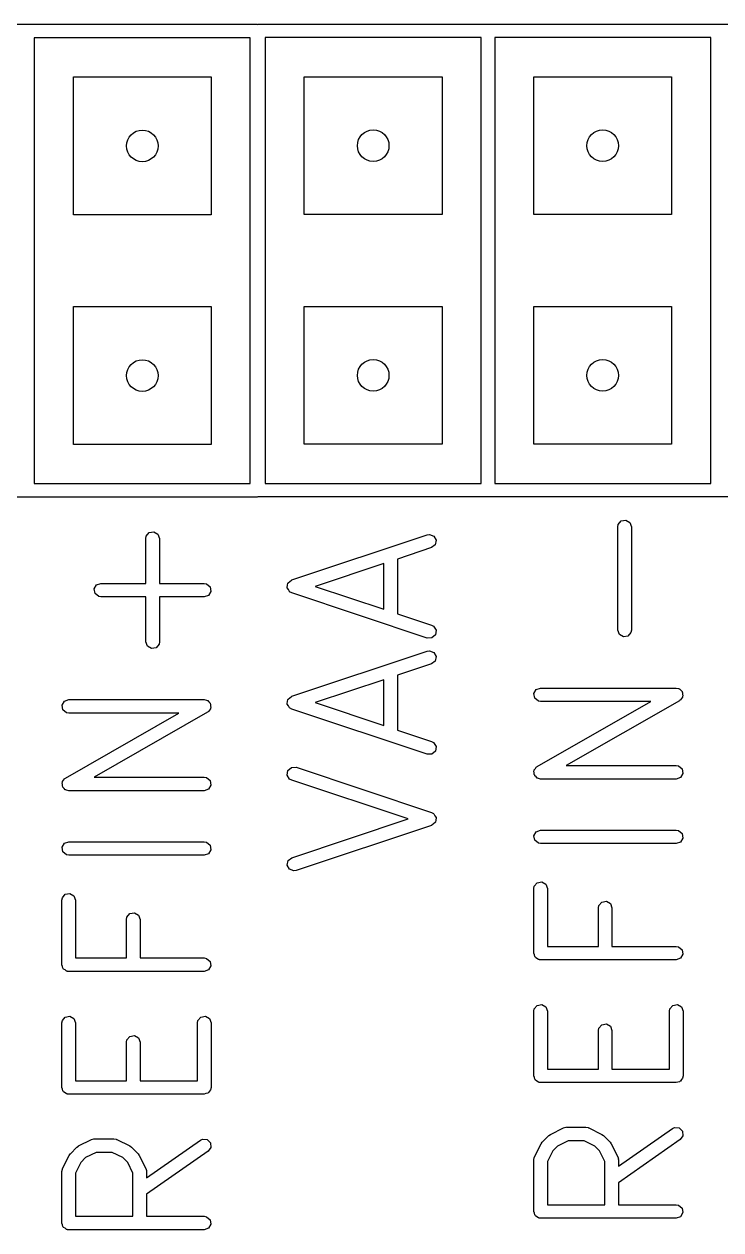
# Model space of a CAD drawing. Extents: x 4.76 to 6.25, y -4.49 to -2.93.
# Drawn here: x 5.525 to 5.829, y -3.53 to -3.005 of the extents above; entities that cross this region are included whole.
import ezdxf

# ---------------------------------------------------------------- set-up
doc = ezdxf.new("R2010")
doc.units = 0
doc.header["$MEASUREMENT"] = 0
doc.layers.add('BLACK', color=7, linetype='CONTINUOUS')

msp = doc.modelspace()

# ---------------------------------------------------------------- linework, layer by layer
at = {"layer": 'BLACK', "linetype": 'CONTINUOUS'}
for p, q in [((5.42691, -3.00461), (5.52691, -3.00461)), ((5.52691, -3.00461), (5.62691, -3.00461)), ((5.62691, -3.00461), (5.6272, -3.00466)), ((5.6272, -3.00466), (5.6275, -3.00455)), ((5.6275, -3.00455), (5.7275, -3.00455)), ((5.7275, -3.00455), (5.8275, -3.00455)), ((5.8275, -3.00455), (5.9275, -3.00455)), ((5.52986, -3.01051), (5.52986, -3.20461)), ((5.62396, -3.01051), (5.52986, -3.01051)), ((5.62396, -3.20461), (5.62396, -3.01051)), ((5.63045, -3.01045), (5.63045, -3.20455)), ((5.72455, -3.01045), (5.63045, -3.01045)), ((5.72455, -3.20455), (5.72455, -3.01045)), ((5.73045, -3.01045), (5.73045, -3.20455)), ((5.82455, -3.01045), (5.73045, -3.01045)), ((5.82455, -3.20455), (5.82455, -3.01045)), ((5.54691, -3.08756), (5.54691, -3.02756)), ((5.54691, -3.02756), (5.60691, -3.02756)), ((5.60691, -3.02756), (5.60691, -3.08756)), ((5.6475, -3.0875), (5.6475, -3.0275)), ((5.6475, -3.0275), (5.7075, -3.0275)), ((5.7075, -3.0275), (5.7075, -3.0875)), ((5.7475, -3.0875), (5.7475, -3.0275)), ((5.7475, -3.0275), (5.8075, -3.0275)), ((5.8075, -3.0275), (5.8075, -3.0875)), ((5.60691, -3.08756), (5.54691, -3.08756)), ((5.7075, -3.0875), (5.6475, -3.0875)), ((5.8075, -3.0875), (5.7475, -3.0875)), ((5.54691, -3.18756), (5.54691, -3.12756)), ((5.54691, -3.12756), (5.60691, -3.12756)), ((5.60691, -3.12756), (5.60691, -3.18756)), ((5.6475, -3.1875), (5.6475, -3.1275)), ((5.6475, -3.1275), (5.7075, -3.1275)), ((5.7075, -3.1275), (5.7075, -3.1875)), ((5.7475, -3.1875), (5.7475, -3.1275)), ((5.7475, -3.1275), (5.8075, -3.1275)), ((5.8075, -3.1275), (5.8075, -3.1875)), ((5.60691, -3.18756), (5.54691, -3.18756)), ((5.7075, -3.1875), (5.6475, -3.1875)), ((5.8075, -3.1875), (5.7475, -3.1875)), ((5.52986, -3.20461), (5.62396, -3.20461)), ((5.63045, -3.20455), (5.72455, -3.20455)), ((5.73045, -3.20455), (5.82455, -3.20455)), ((5.52691, -3.21051), (5.42691, -3.21051)), ((5.62691, -3.21051), (5.52691, -3.21051)), ((5.62721, -3.2104), (5.62691, -3.21051)), ((5.6275, -3.21045), (5.62721, -3.2104)), ((5.7275, -3.21045), (5.6275, -3.21045)), ((5.8275, -3.21045), (5.7275, -3.21045)), ((5.9275, -3.21045), (5.8275, -3.21045)), ((5.78406, -3.22346), (5.78424, -3.22245)), ((5.78406, -3.26845), (5.78406, -3.22346)), ((5.78424, -3.22245), (5.78554, -3.2209)), ((5.78554, -3.2209), (5.78753, -3.22055)), ((5.78753, -3.22055), (5.78928, -3.22156)), ((5.78928, -3.22156), (5.78997, -3.22346)), ((5.78997, -3.22346), (5.78997, -3.26845)), ((5.57847, -3.22852), (5.57865, -3.22751)), ((5.57847, -3.24806), (5.57847, -3.22852)), ((5.57865, -3.22751), (5.57995, -3.22596)), ((5.57995, -3.22596), (5.58194, -3.22561)), ((5.58194, -3.22561), (5.58369, -3.22662)), ((5.58369, -3.22662), (5.58438, -3.22852)), ((5.58438, -3.22852), (5.58438, -3.24806)), ((5.64202, -3.24658), (5.70108, -3.2269)), ((5.70108, -3.2269), (5.70209, -3.22674)), ((5.70209, -3.22674), (5.70397, -3.22749)), ((5.70397, -3.22749), (5.70493, -3.22926)), ((5.70295, -3.2325), (5.68809, -3.23745)), ((5.70453, -3.23124), (5.70295, -3.2325)), ((5.70493, -3.22926), (5.70453, -3.23124)), ((5.68809, -3.23745), (5.68809, -3.26131)), ((5.68219, -3.23942), (5.6523, -3.24938)), ((5.68219, -3.25935), (5.68219, -3.23942)), ((5.55602, -3.2505), (5.55703, -3.24875)), ((5.55703, -3.24875), (5.55893, -3.24806)), ((5.55893, -3.24806), (5.57847, -3.24806)), ((5.58438, -3.24806), (5.60392, -3.24806)), ((5.60392, -3.24806), (5.60493, -3.24824)), ((5.60493, -3.24824), (5.60648, -3.24954)), ((5.60648, -3.24954), (5.60683, -3.25153)), ((5.64004, -3.24981), (5.64022, -3.2489)), ((5.64008, -3.24989), (5.64004, -3.24981)), ((5.64022, -3.2489), (5.64036, -3.24798)), ((5.64036, -3.24798), (5.64042, -3.24792)), ((5.64042, -3.24792), (5.64044, -3.24784)), ((5.64044, -3.24784), (5.64117, -3.24726)), ((5.64117, -3.24726), (5.64187, -3.24664)), ((5.64187, -3.24664), (5.64196, -3.24663)), ((5.64196, -3.24663), (5.64202, -3.24658)), ((5.6523, -3.24938), (5.68219, -3.25935)), ((5.55637, -3.25249), (5.55602, -3.2505)), ((5.55792, -3.25379), (5.55637, -3.25249)), ((5.55893, -3.25397), (5.55792, -3.25379)), ((5.57847, -3.25397), (5.55893, -3.25397)), ((5.57847, -3.27351), (5.57847, -3.25397)), ((5.60392, -3.25397), (5.58438, -3.25397)), ((5.58438, -3.25397), (5.58438, -3.27351)), ((5.60582, -3.25327), (5.60392, -3.25397)), ((5.60683, -3.25153), (5.60582, -3.25327)), ((5.64006, -3.24997), (5.64008, -3.24989)), ((5.64055, -3.25077), (5.64006, -3.24997)), ((5.641, -3.25159), (5.64055, -3.25077)), ((5.64108, -3.25162), (5.641, -3.25159)), ((5.64112, -3.25169), (5.64108, -3.25162)), ((5.64202, -3.25218), (5.64112, -3.25169)), ((5.70108, -3.27187), (5.64202, -3.25218)), ((5.68809, -3.26131), (5.70295, -3.26627)), ((5.70295, -3.26627), (5.70385, -3.26675)), ((5.70461, -3.27047), (5.7031, -3.27181)), ((5.70385, -3.26675), (5.70491, -3.26847)), ((5.70491, -3.26847), (5.70461, -3.27047)), ((5.78475, -3.27035), (5.78406, -3.26845)), ((5.7865, -3.27136), (5.78475, -3.27035)), ((5.78979, -3.26946), (5.78849, -3.27101)), ((5.78997, -3.26845), (5.78979, -3.26946)), ((5.57916, -3.27541), (5.57847, -3.27351)), ((5.58091, -3.27642), (5.57916, -3.27541)), ((5.5842, -3.27452), (5.5829, -3.27607)), ((5.58438, -3.27351), (5.5842, -3.27452)), ((5.7031, -3.27181), (5.70108, -3.27187)), ((5.78849, -3.27101), (5.7865, -3.27136)), ((5.5829, -3.27607), (5.58091, -3.27642)), ((5.64202, -3.2972), (5.70108, -3.27751)), ((5.70108, -3.27751), (5.70209, -3.27736)), ((5.70209, -3.27736), (5.70397, -3.27811)), ((5.70397, -3.27811), (5.70493, -3.27988)), ((5.70493, -3.27988), (5.70453, -3.28186)), ((5.70295, -3.28312), (5.68809, -3.28807)), ((5.70453, -3.28186), (5.70295, -3.28312)), ((5.68219, -3.29004), (5.6523, -3.3)), ((5.68219, -3.30996), (5.68219, -3.29004)), ((5.68809, -3.28807), (5.68809, -3.31193)), ((5.74755, -3.29606), (5.74856, -3.29431)), ((5.7479, -3.29805), (5.74755, -3.29606)), ((5.74856, -3.29431), (5.75046, -3.29362)), ((5.75046, -3.29362), (5.80951, -3.29362)), ((5.80951, -3.29362), (5.81052, -3.2938)), ((5.81052, -3.2938), (5.81073, -3.29397)), ((5.81073, -3.29397), (5.811, -3.29402)), ((5.811, -3.29402), (5.81149, -3.29461)), ((5.81149, -3.29461), (5.81207, -3.2951)), ((5.81207, -3.2951), (5.81212, -3.29536)), ((5.81212, -3.29536), (5.81229, -3.29557)), ((5.81229, -3.29557), (5.81229, -3.29634)), ((5.81229, -3.29634), (5.81242, -3.29708)), ((5.54196, -3.30112), (5.54297, -3.29937)), ((5.54231, -3.30311), (5.54196, -3.30112)), ((5.54297, -3.29937), (5.54487, -3.29868)), ((5.54487, -3.29868), (5.60392, -3.29868)), ((5.60392, -3.29868), (5.60493, -3.29886)), ((5.60493, -3.29886), (5.60514, -3.29903)), ((5.60514, -3.29903), (5.60541, -3.29908)), ((5.60541, -3.29908), (5.6059, -3.29967)), ((5.6059, -3.29967), (5.60648, -3.30015)), ((5.60648, -3.30015), (5.60653, -3.30042)), ((5.60653, -3.30042), (5.6067, -3.30063)), ((5.60683, -3.30214), (5.60669, -3.30238)), ((5.6067, -3.30063), (5.6067, -3.30139)), ((5.6067, -3.30139), (5.60683, -3.30214)), ((5.64004, -3.30043), (5.64022, -3.29952)), ((5.64008, -3.30051), (5.64004, -3.30043)), ((5.64006, -3.30059), (5.64008, -3.30051)), ((5.64055, -3.30139), (5.64006, -3.30059)), ((5.64022, -3.29952), (5.64036, -3.29859)), ((5.64036, -3.29859), (5.64042, -3.29854)), ((5.64042, -3.29854), (5.64044, -3.29845)), ((5.64044, -3.29845), (5.64117, -3.29787)), ((5.641, -3.30221), (5.64055, -3.30139)), ((5.64108, -3.30224), (5.641, -3.30221)), ((5.64112, -3.30231), (5.64108, -3.30224)), ((5.64202, -3.3028), (5.64112, -3.30231)), ((5.64117, -3.29787), (5.64187, -3.29725)), ((5.64187, -3.29725), (5.64196, -3.29725)), ((5.64196, -3.29725), (5.64202, -3.2972)), ((5.6523, -3.3), (5.68219, -3.30996)), ((5.74945, -3.29935), (5.7479, -3.29805)), ((5.74899, -3.32775), (5.79839, -3.29952)), ((5.75046, -3.29952), (5.74945, -3.29935)), ((5.79839, -3.29952), (5.75046, -3.29952)), ((5.81098, -3.29914), (5.76158, -3.32736)), ((5.81115, -3.29893), (5.81098, -3.29914)), ((5.81141, -3.29883), (5.81115, -3.29893)), ((5.81179, -3.29817), (5.81141, -3.29883)), ((5.81228, -3.29759), (5.81179, -3.29817)), ((5.81242, -3.29708), (5.81228, -3.29732)), ((5.81228, -3.29732), (5.81228, -3.29759)), ((5.54386, -3.30441), (5.54231, -3.30311)), ((5.5434, -3.33281), (5.5928, -3.30458)), ((5.54487, -3.30458), (5.54386, -3.30441)), ((5.5928, -3.30458), (5.54487, -3.30458)), ((5.60539, -3.30419), (5.55599, -3.33242)), ((5.60556, -3.30399), (5.60539, -3.30419)), ((5.60582, -3.30389), (5.60556, -3.30399)), ((5.6062, -3.30323), (5.60582, -3.30389)), ((5.60669, -3.30265), (5.6062, -3.30323)), ((5.60669, -3.30238), (5.60669, -3.30265)), ((5.70108, -3.32249), (5.64202, -3.3028)), ((5.68809, -3.31193), (5.70295, -3.31688)), ((5.70295, -3.31688), (5.70385, -3.31737)), ((5.70385, -3.31737), (5.70491, -3.31909)), ((5.7031, -3.32243), (5.70108, -3.32249)), ((5.70461, -3.32109), (5.7031, -3.32243)), ((5.70491, -3.31909), (5.70461, -3.32109)), ((5.64036, -3.32953), (5.64187, -3.32819)), ((5.64187, -3.32819), (5.64389, -3.32813)), ((5.64389, -3.32813), (5.70295, -3.34782)), ((5.74818, -3.32871), (5.74856, -3.32806)), ((5.74856, -3.32806), (5.74882, -3.32796)), ((5.74882, -3.32796), (5.74899, -3.32775)), ((5.76158, -3.32736), (5.80951, -3.32736)), ((5.80951, -3.32736), (5.81052, -3.32754)), ((5.81052, -3.32754), (5.81207, -3.32884)), ((5.5421, -3.33435), (5.54259, -3.33377)), ((5.54259, -3.33377), (5.54297, -3.33311)), ((5.54297, -3.33311), (5.54323, -3.33302)), ((5.54323, -3.33302), (5.5434, -3.33281)), ((5.55599, -3.33242), (5.60392, -3.33242)), ((5.60392, -3.33242), (5.60493, -3.3326)), ((5.60493, -3.3326), (5.60648, -3.3339)), ((5.64006, -3.33153), (5.64036, -3.32953)), ((5.64112, -3.33325), (5.64006, -3.33153)), ((5.64202, -3.33373), (5.64112, -3.33325)), ((5.69268, -3.35062), (5.64202, -3.33373)), ((5.74755, -3.3298), (5.74769, -3.32957)), ((5.74768, -3.33055), (5.74755, -3.3298)), ((5.74768, -3.33132), (5.74768, -3.33055)), ((5.74785, -3.33153), (5.74768, -3.33132)), ((5.74769, -3.3293), (5.74818, -3.32871)), ((5.74769, -3.32957), (5.74769, -3.3293)), ((5.7479, -3.33179), (5.74785, -3.33153)), ((5.74848, -3.33228), (5.7479, -3.33179)), ((5.74897, -3.33287), (5.74848, -3.33228)), ((5.74924, -3.33292), (5.74897, -3.33287)), ((5.74945, -3.33309), (5.74924, -3.33292)), ((5.75046, -3.33327), (5.74945, -3.33309)), ((5.80951, -3.33327), (5.75046, -3.33327)), ((5.81141, -3.33258), (5.80951, -3.33327)), ((5.81242, -3.33083), (5.81141, -3.33258)), ((5.81207, -3.32884), (5.81242, -3.33083)), ((5.54196, -3.33486), (5.5421, -3.33463)), ((5.54209, -3.33561), (5.54196, -3.33486)), ((5.54209, -3.33637), (5.54209, -3.33561)), ((5.54226, -3.33658), (5.54209, -3.33637)), ((5.5421, -3.33463), (5.5421, -3.33435)), ((5.54231, -3.33685), (5.54226, -3.33658)), ((5.54289, -3.33734), (5.54231, -3.33685)), ((5.54338, -3.33793), (5.54289, -3.33734)), ((5.54365, -3.33798), (5.54338, -3.33793)), ((5.54386, -3.33815), (5.54365, -3.33798)), ((5.54487, -3.33833), (5.54386, -3.33815)), ((5.60392, -3.33833), (5.54487, -3.33833)), ((5.60582, -3.33764), (5.60392, -3.33833)), ((5.60683, -3.33589), (5.60582, -3.33764)), ((5.60648, -3.3339), (5.60683, -3.33589)), ((5.70295, -3.34782), (5.70385, -3.34831)), ((5.70385, -3.34831), (5.70389, -3.34838)), ((5.70389, -3.34838), (5.70397, -3.34841)), ((5.70397, -3.34841), (5.70442, -3.34923)), ((5.70442, -3.34923), (5.70491, -3.35003)), ((5.64202, -3.3675), (5.69268, -3.35062)), ((5.70295, -3.35342), (5.64389, -3.3731)), ((5.70301, -3.35337), (5.70295, -3.35342)), ((5.7031, -3.35336), (5.70301, -3.35337)), ((5.7038, -3.35274), (5.7031, -3.35336)), ((5.70453, -3.35216), (5.7038, -3.35274)), ((5.70455, -3.35208), (5.70453, -3.35216)), ((5.70461, -3.35202), (5.70455, -3.35208)), ((5.70475, -3.3511), (5.70461, -3.35202)), ((5.70493, -3.35019), (5.70475, -3.3511)), ((5.70491, -3.35003), (5.70489, -3.35011)), ((5.70489, -3.35011), (5.70493, -3.35019)), ((5.74755, -3.35793), (5.74856, -3.35618)), ((5.7479, -3.35992), (5.74755, -3.35793)), ((5.74945, -3.36121), (5.7479, -3.35992)), ((5.74856, -3.35618), (5.75046, -3.35549)), ((5.75046, -3.35549), (5.80951, -3.35549)), ((5.80951, -3.35549), (5.81052, -3.35566)), ((5.81052, -3.35566), (5.81207, -3.35696)), ((5.81242, -3.35895), (5.81141, -3.3607)), ((5.81207, -3.35696), (5.81242, -3.35895)), ((5.54196, -3.36299), (5.54297, -3.36124)), ((5.54231, -3.36497), (5.54196, -3.36299)), ((5.54386, -3.36627), (5.54231, -3.36497)), ((5.54297, -3.36124), (5.54487, -3.36055)), ((5.54487, -3.36055), (5.60392, -3.36055)), ((5.60392, -3.36055), (5.60493, -3.36072)), ((5.60493, -3.36072), (5.60648, -3.36202)), ((5.60683, -3.36401), (5.60582, -3.36576)), ((5.60648, -3.36202), (5.60683, -3.36401)), ((5.75046, -3.36139), (5.74945, -3.36121)), ((5.80951, -3.36139), (5.75046, -3.36139)), ((5.81141, -3.3607), (5.80951, -3.36139)), ((5.54487, -3.36645), (5.54386, -3.36627)), ((5.60392, -3.36645), (5.54487, -3.36645)), ((5.60582, -3.36576), (5.60392, -3.36645)), ((5.64004, -3.37074), (5.64044, -3.36876)), ((5.64044, -3.36876), (5.64202, -3.3675)), ((5.641, -3.37251), (5.64004, -3.37074)), ((5.64288, -3.37326), (5.641, -3.37251)), ((5.64389, -3.3731), (5.64288, -3.37326)), ((5.74751, -3.38094), (5.74768, -3.37993)), ((5.74751, -3.40906), (5.74751, -3.38094)), ((5.74768, -3.37993), (5.74898, -3.37838)), ((5.74898, -3.37838), (5.75097, -3.37803)), ((5.75097, -3.37803), (5.75272, -3.37904)), ((5.75272, -3.37904), (5.75341, -3.38094)), ((5.75341, -3.38094), (5.75341, -3.40611)), ((5.54191, -3.386), (5.54209, -3.38499)), ((5.54191, -3.41412), (5.54191, -3.386)), ((5.54209, -3.38499), (5.54339, -3.38344)), ((5.54339, -3.38344), (5.54538, -3.38309)), ((5.54538, -3.38309), (5.54713, -3.3841)), ((5.54713, -3.3841), (5.54782, -3.386)), ((5.54782, -3.386), (5.54782, -3.41116)), ((5.57151, -3.39187), (5.5735, -3.39152)), ((5.5735, -3.39152), (5.57525, -3.39253)), ((5.77563, -3.38937), (5.7758, -3.38836)), ((5.77563, -3.40611), (5.77563, -3.38937)), ((5.7758, -3.38836), (5.7771, -3.38682)), ((5.7771, -3.38682), (5.77909, -3.38646)), ((5.77909, -3.38646), (5.78084, -3.38747)), ((5.78084, -3.38747), (5.78153, -3.38937)), ((5.78153, -3.38937), (5.78153, -3.40611)), ((5.57004, -3.39443), (5.57021, -3.39342)), ((5.57004, -3.41116), (5.57004, -3.39443)), ((5.57021, -3.39342), (5.57151, -3.39187)), ((5.57525, -3.39253), (5.57594, -3.39443)), ((5.57594, -3.39443), (5.57594, -3.41116)), ((5.75341, -3.40611), (5.77563, -3.40611)), ((5.78153, -3.40611), (5.80951, -3.40611)), ((5.80951, -3.40611), (5.81052, -3.40628)), ((5.81052, -3.40628), (5.81207, -3.40758)), ((5.54782, -3.41116), (5.57004, -3.41116)), ((5.57594, -3.41116), (5.60392, -3.41116)), ((5.60392, -3.41116), (5.60493, -3.41134)), ((5.60493, -3.41134), (5.60648, -3.41264)), ((5.74777, -3.40978), (5.74751, -3.40906)), ((5.7479, -3.41053), (5.74777, -3.40978)), ((5.7481, -3.41071), (5.7479, -3.41053)), ((5.7482, -3.41096), (5.7481, -3.41071)), ((5.74886, -3.41134), (5.7482, -3.41096)), ((5.74945, -3.41183), (5.74886, -3.41134)), ((5.74983, -3.4119), (5.74945, -3.41183)), ((5.74995, -3.41197), (5.74983, -3.4119)), ((5.75007, -3.41194), (5.74995, -3.41197)), ((5.75046, -3.41201), (5.75007, -3.41194)), ((5.80951, -3.41201), (5.75046, -3.41201)), ((5.81141, -3.41132), (5.80951, -3.41201)), ((5.81242, -3.40957), (5.81141, -3.41132)), ((5.81207, -3.40758), (5.81242, -3.40957)), ((5.54218, -3.41484), (5.54191, -3.41412)), ((5.54231, -3.41559), (5.54218, -3.41484)), ((5.54251, -3.41576), (5.54231, -3.41559)), ((5.54261, -3.41601), (5.54251, -3.41576)), ((5.54327, -3.4164), (5.54261, -3.41601)), ((5.54386, -3.41689), (5.54327, -3.4164)), ((5.54424, -3.41696), (5.54386, -3.41689)), ((5.54435, -3.41702), (5.54424, -3.41696)), ((5.54448, -3.417), (5.54435, -3.41702)), ((5.54487, -3.41707), (5.54448, -3.417)), ((5.60392, -3.41707), (5.54487, -3.41707)), ((5.60582, -3.41638), (5.60392, -3.41707)), ((5.60683, -3.41463), (5.60582, -3.41638)), ((5.60648, -3.41264), (5.60683, -3.41463)), ((5.74751, -3.43437), (5.74768, -3.43336)), ((5.74768, -3.43336), (5.74898, -3.43181)), ((5.74898, -3.43181), (5.75097, -3.43146)), ((5.75097, -3.43146), (5.75272, -3.43247)), ((5.75272, -3.43247), (5.75341, -3.43437)), ((5.80656, -3.43437), (5.80674, -3.43336)), ((5.80674, -3.43336), (5.80804, -3.43181)), ((5.80804, -3.43181), (5.81003, -3.43146)), ((5.81003, -3.43146), (5.81177, -3.43247)), ((5.81177, -3.43247), (5.81247, -3.43437)), ((5.54191, -3.43943), (5.54209, -3.43842)), ((5.54209, -3.43842), (5.54339, -3.43687)), ((5.54339, -3.43687), (5.54538, -3.43652)), ((5.54538, -3.43652), (5.54713, -3.43753)), ((5.54713, -3.43753), (5.54782, -3.43943)), ((5.60097, -3.43943), (5.60115, -3.43842)), ((5.60115, -3.43842), (5.60245, -3.43687)), ((5.60245, -3.43687), (5.60444, -3.43652)), ((5.60444, -3.43652), (5.60618, -3.43753)), ((5.60618, -3.43753), (5.60688, -3.43943)), ((5.74751, -3.46249), (5.74751, -3.43437)), ((5.75341, -3.43437), (5.75341, -3.45954)), ((5.80656, -3.45954), (5.80656, -3.43437)), ((5.81247, -3.43437), (5.81247, -3.46249)), ((5.54191, -3.46755), (5.54191, -3.43943)), ((5.54782, -3.43943), (5.54782, -3.4646)), ((5.60097, -3.4646), (5.60097, -3.43943)), ((5.60688, -3.43943), (5.60688, -3.46755)), ((5.77563, -3.4428), (5.7758, -3.44179)), ((5.77563, -3.45954), (5.77563, -3.4428)), ((5.7758, -3.44179), (5.7771, -3.44025)), ((5.7771, -3.44025), (5.77909, -3.4399)), ((5.77909, -3.4399), (5.78084, -3.44091)), ((5.78084, -3.44091), (5.78153, -3.4428)), ((5.78153, -3.4428), (5.78153, -3.45954)), ((5.57004, -3.44786), (5.57021, -3.44685)), ((5.57004, -3.4646), (5.57004, -3.44786)), ((5.57021, -3.44685), (5.57151, -3.44531)), ((5.57151, -3.44531), (5.5735, -3.44495)), ((5.5735, -3.44495), (5.57525, -3.44596)), ((5.57525, -3.44596), (5.57594, -3.44786)), ((5.57594, -3.44786), (5.57594, -3.4646)), ((5.75341, -3.45954), (5.77563, -3.45954)), ((5.78153, -3.45954), (5.80656, -3.45954)), ((5.54782, -3.4646), (5.57004, -3.4646)), ((5.57594, -3.4646), (5.60097, -3.4646)), ((5.74777, -3.46321), (5.74751, -3.46249)), ((5.7479, -3.46397), (5.74777, -3.46321)), ((5.7481, -3.46414), (5.7479, -3.46397)), ((5.7482, -3.46439), (5.7481, -3.46414)), ((5.74886, -3.46477), (5.7482, -3.46439)), ((5.74945, -3.46526), (5.74886, -3.46477)), ((5.81099, -3.46505), (5.81023, -3.46518)), ((5.81116, -3.46484), (5.81099, -3.46505)), ((5.81141, -3.46475), (5.81116, -3.46484)), ((5.81179, -3.46409), (5.81141, -3.46475)), ((5.81229, -3.4635), (5.81179, -3.46409)), ((5.81236, -3.46312), (5.81229, -3.4635)), ((5.81242, -3.463), (5.81236, -3.46312)), ((5.81247, -3.46249), (5.8124, -3.46287)), ((5.8124, -3.46287), (5.81242, -3.463)), ((5.54218, -3.46827), (5.54191, -3.46755)), ((5.54231, -3.46902), (5.54218, -3.46827)), ((5.54251, -3.4692), (5.54231, -3.46902)), ((5.54261, -3.46945), (5.54251, -3.4692)), ((5.54327, -3.46983), (5.54261, -3.46945)), ((5.54386, -3.47032), (5.54327, -3.46983)), ((5.60464, -3.47024), (5.60392, -3.4705)), ((5.6054, -3.4701), (5.60464, -3.47024)), ((5.60557, -3.4699), (5.6054, -3.4701)), ((5.60582, -3.46981), (5.60557, -3.4699)), ((5.6062, -3.46915), (5.60582, -3.46981)), ((5.6067, -3.46856), (5.6062, -3.46915)), ((5.60676, -3.46817), (5.6067, -3.46856)), ((5.60683, -3.46806), (5.60676, -3.46817)), ((5.60688, -3.46755), (5.60681, -3.46793)), ((5.60681, -3.46793), (5.60683, -3.46806)), ((5.74983, -3.46533), (5.74945, -3.46526)), ((5.74995, -3.4654), (5.74983, -3.46533)), ((5.75007, -3.46537), (5.74995, -3.4654)), ((5.75046, -3.46544), (5.75007, -3.46537)), ((5.80951, -3.46544), (5.75046, -3.46544)), ((5.81023, -3.46518), (5.80951, -3.46544)), ((5.54424, -3.47039), (5.54386, -3.47032)), ((5.54435, -3.47046), (5.54424, -3.47039)), ((5.54448, -3.47043), (5.54435, -3.47046)), ((5.54487, -3.4705), (5.54448, -3.47043)), ((5.60392, -3.4705), (5.54487, -3.4705)), ((5.75476, -3.48797), (5.76039, -3.48516)), ((5.76039, -3.48516), (5.76137, -3.48486)), ((5.76137, -3.48486), (5.76154, -3.48491)), ((5.76154, -3.48491), (5.76171, -3.48485)), ((5.76171, -3.48485), (5.77014, -3.48485)), ((5.77014, -3.48485), (5.77115, -3.48502)), ((5.77115, -3.48502), (5.77129, -3.48514)), ((5.77129, -3.48514), (5.77146, -3.48516)), ((5.77146, -3.48516), (5.77709, -3.48797)), ((5.78434, -3.50181), (5.80782, -3.48538)), ((5.80782, -3.48538), (5.80875, -3.48495)), ((5.80875, -3.48495), (5.81076, -3.48512)), ((5.81076, -3.48512), (5.81219, -3.48655)), ((5.54917, -3.49303), (5.5548, -3.49022)), ((5.5548, -3.49022), (5.55578, -3.48992)), ((5.55578, -3.48992), (5.55595, -3.48996)), ((5.55595, -3.48996), (5.55612, -3.4899)), ((5.55612, -3.4899), (5.56455, -3.4899)), ((5.56455, -3.4899), (5.56556, -3.49008)), ((5.56556, -3.49008), (5.5657, -3.4902)), ((5.5657, -3.4902), (5.56587, -3.49022)), ((5.56587, -3.49022), (5.5715, -3.49303)), ((5.57875, -3.50687), (5.60223, -3.49044)), ((5.60223, -3.49044), (5.60316, -3.49)), ((5.60316, -3.49), (5.60517, -3.49018)), ((5.60517, -3.49018), (5.6066, -3.49161)), ((5.75118, -3.49133), (5.75399, -3.48852)), ((5.75399, -3.48852), (5.75472, -3.48802)), ((5.75472, -3.48802), (5.75476, -3.48797)), ((5.7624, -3.49075), (5.75783, -3.49304)), ((5.76945, -3.49075), (5.7624, -3.49075)), ((5.77402, -3.49304), (5.76945, -3.49075)), ((5.77709, -3.48797), (5.7778, -3.4885)), ((5.7778, -3.4885), (5.77786, -3.48852)), ((5.77786, -3.48852), (5.78067, -3.49133)), ((5.81121, -3.49022), (5.78434, -3.50902)), ((5.81236, -3.48856), (5.81121, -3.49022)), ((5.81219, -3.48655), (5.81236, -3.48856)), ((5.54504, -3.49716), (5.54556, -3.49645)), ((5.54556, -3.49645), (5.54559, -3.49639)), ((5.54559, -3.49639), (5.5484, -3.49358)), ((5.5484, -3.49358), (5.54913, -3.49307)), ((5.54913, -3.49307), (5.54917, -3.49303)), ((5.55681, -3.49581), (5.55224, -3.4981)), ((5.56386, -3.49581), (5.55681, -3.49581)), ((5.56843, -3.4981), (5.56386, -3.49581)), ((5.5715, -3.49303), (5.57221, -3.49355)), ((5.57221, -3.49355), (5.57226, -3.49358)), ((5.57226, -3.49358), (5.57508, -3.49639)), ((5.57508, -3.49639), (5.57558, -3.49712)), ((5.60562, -3.49528), (5.57875, -3.51408)), ((5.60677, -3.49362), (5.60562, -3.49528)), ((5.6066, -3.49161), (5.60677, -3.49362)), ((5.74782, -3.49773), (5.75063, -3.4921)), ((5.75063, -3.4921), (5.75115, -3.49139)), ((5.75115, -3.49139), (5.75118, -3.49133)), ((5.7557, -3.49517), (5.75341, -3.49974)), ((5.75783, -3.49304), (5.7557, -3.49517)), ((5.77615, -3.49517), (5.77402, -3.49304)), ((5.77844, -3.49974), (5.77615, -3.49517)), ((5.78067, -3.49133), (5.78117, -3.49206)), ((5.78117, -3.49206), (5.78122, -3.4921)), ((5.78122, -3.4921), (5.78403, -3.49773)), ((5.54223, -3.50279), (5.54504, -3.49716)), ((5.55011, -3.50023), (5.54782, -3.5048)), ((5.55224, -3.4981), (5.55011, -3.50023)), ((5.57056, -3.50023), (5.56843, -3.4981)), ((5.57285, -3.5048), (5.57056, -3.50023)), ((5.57558, -3.49712), (5.57563, -3.49716)), ((5.57563, -3.49716), (5.57844, -3.50279)), ((5.74751, -3.49905), (5.74768, -3.49804)), ((5.74751, -3.52154), (5.74751, -3.49905)), ((5.74768, -3.49804), (5.7478, -3.4979)), ((5.7478, -3.4979), (5.74782, -3.49773)), ((5.75341, -3.49974), (5.75341, -3.51859)), ((5.77844, -3.51859), (5.77844, -3.49974)), ((5.78403, -3.49773), (5.78432, -3.49871)), ((5.78432, -3.49871), (5.78428, -3.49888)), ((5.78428, -3.49888), (5.78434, -3.49905)), ((5.78434, -3.49905), (5.78434, -3.50181)), ((5.54191, -3.50411), (5.54209, -3.5031)), ((5.54191, -3.5266), (5.54191, -3.50411)), ((5.54209, -3.5031), (5.54221, -3.50296)), ((5.54221, -3.50296), (5.54223, -3.50279)), ((5.54782, -3.5048), (5.54782, -3.52365)), ((5.57285, -3.52365), (5.57285, -3.5048)), ((5.57844, -3.50279), (5.57873, -3.50377)), ((5.57873, -3.50377), (5.57869, -3.50394)), ((5.57869, -3.50394), (5.57875, -3.50411)), ((5.57875, -3.50411), (5.57875, -3.50687)), ((5.78434, -3.50902), (5.78434, -3.51859)), ((5.57875, -3.51408), (5.57875, -3.52365)), ((5.74777, -3.52226), (5.74751, -3.52154)), ((5.7479, -3.52302), (5.74777, -3.52226)), ((5.75341, -3.51859), (5.77844, -3.51859)), ((5.78434, -3.51859), (5.80951, -3.51859)), ((5.80951, -3.51859), (5.81052, -3.51877)), ((5.81052, -3.51877), (5.81207, -3.52007)), ((5.81242, -3.52206), (5.81141, -3.52381)), ((5.81207, -3.52007), (5.81242, -3.52206)), ((5.54218, -3.52732), (5.54191, -3.5266)), ((5.54231, -3.52808), (5.54218, -3.52732)), ((5.54782, -3.52365), (5.57285, -3.52365)), ((5.57875, -3.52365), (5.60392, -3.52365)), ((5.60392, -3.52365), (5.60493, -3.52383)), ((5.60493, -3.52383), (5.60648, -3.52513)), ((5.60683, -3.52712), (5.60582, -3.52886)), ((5.60648, -3.52513), (5.60683, -3.52712)), ((5.7481, -3.52319), (5.7479, -3.52302)), ((5.7482, -3.52344), (5.7481, -3.52319)), ((5.74886, -3.52383), (5.7482, -3.52344)), ((5.74945, -3.52432), (5.74886, -3.52383)), ((5.74983, -3.52439), (5.74945, -3.52432)), ((5.74995, -3.52445), (5.74983, -3.52439)), ((5.75007, -3.52443), (5.74995, -3.52445)), ((5.75046, -3.5245), (5.75007, -3.52443)), ((5.80951, -3.5245), (5.75046, -3.5245)), ((5.81141, -3.52381), (5.80951, -3.5245)), ((5.54251, -3.52825), (5.54231, -3.52808)), ((5.54261, -3.5285), (5.54251, -3.52825)), ((5.54327, -3.52888), (5.54261, -3.5285)), ((5.54386, -3.52938), (5.54327, -3.52888)), ((5.54424, -3.52945), (5.54386, -3.52938)), ((5.54435, -3.52951), (5.54424, -3.52945)), ((5.54448, -3.52949), (5.54435, -3.52951)), ((5.54487, -3.52956), (5.54448, -3.52949)), ((5.60392, -3.52956), (5.54487, -3.52956)), ((5.60582, -3.52886), (5.60392, -3.52956))]:
    msp.add_line(p, q, dxfattribs=at)
at = {"layer": 'BLACK'}
for centre in [(5.57691, -3.05756), (5.6775, -3.0575), (5.7775, -3.0575), (5.57691, -3.15756), (5.6775, -3.1575), (5.7775, -3.1575)]:
    msp.add_circle(centre, 0.00689, dxfattribs=at)

doc.saveas('drawing.dxf')
